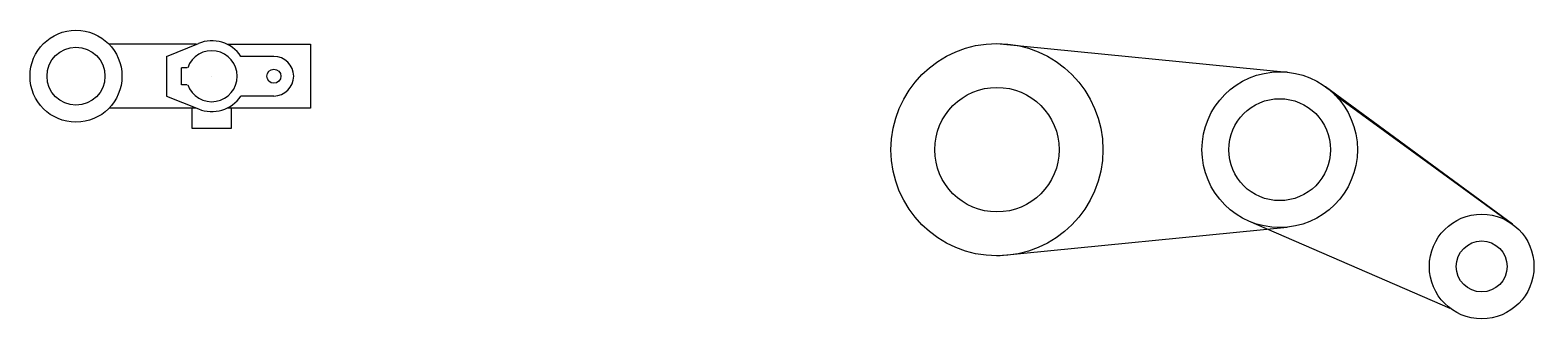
# Model space of a CAD drawing. Header units: inches. Extents: x -684 to 379, y -119 to 85.
import ezdxf

# ---------------------------------------------------------------- set-up
doc = ezdxf.new("R2010")
doc.units = ezdxf.units.IN
doc.header["$MEASUREMENT"] = 0

msp = doc.modelspace()

# ---------------------------------------------------------------- linework, layer by layer
for p, q in [((-566.9, 74.5), (-628.4, 74.5)), ((-587.9, 66), (-565.3, 75.2)), ((-545, 74.5), (-485.9, 74.5)), ((-485.9, 74.5), (-485.9, 29.5)), ((-0.4, 75.1), (205, 54.8)), ((-587.9, 66), (-587.9, 38)), ((-511.9, 66), (-535.2, 66)), ((-535.2, 66), (-535.2, 66)), ((-535.2, 66), (-535.2, 66)), ((-573.3, 58), (-577.3, 58)), ((-577.3, 46), (-577.3, 58)), ((205, 54.8), (199.6, 55.1)), ((-573.3, 46), (-577.3, 46)), ((-555.9, 52), (-555.9, 52)), ((364.2, -52.5), (232.1, 44.4)), ((-587.9, 38), (-565.3, 28.9)), ((-511.9, 38), (-535.2, 38)), ((238.4, 39.1), (364.2, -52.5)), ((-566.9, 29.5), (-628.4, 29.5)), ((-569.9, 28.9), (-569.9, 15.4)), ((-485.9, 29.5), (-545, 29.5)), ((-541.9, 15.4), (-541.9, 29.5)), ((-569.9, 15.4), (-541.9, 15.4)), ((320.3, -112), (177.7, -50.4)), ((-0.4, -74.9), (205, -54.6)), ((320.3, -112), (320.3, -112))]:
    msp.add_line(p, q)
for centre, radius in [((-651.9, 52), 32.5), ((-0.4, 0.1), 75), ((-651.9, 52), 20.5), ((-511.9, 52), 5), ((199.6, 0.1), 55), ((-0.4, 0.1), 44), ((199.6, 0.1), 36), ((342.5, -82.4), 37), ((342.5, -82.4), 18)]:
    msp.add_circle(centre, radius)
for centre, radius, start, end in [((-555.9, 52), 25, 34.0558, 112.0751), ((-555.9, 52), 18, 199.4712, 160.5288), ((-511.9, 52), 14, 270, 90), ((-555.9, 52), 25, 247.9249, 325.9442)]:
    msp.add_arc(centre, radius, start, end)

doc.saveas('drawing.dxf')
